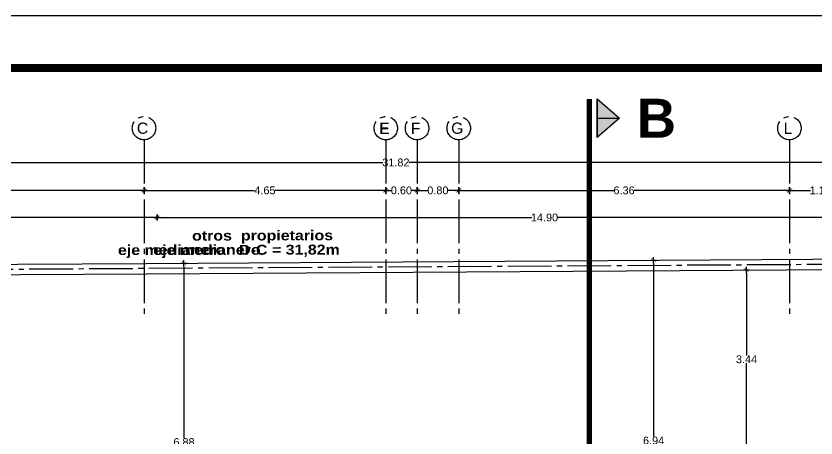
# Model space of a CAD drawing. Header units: millimetres. Extents: x 1217 to 2428, y 234 to 644.
# Drawn here: x 2356.22 to 2371.6, y 436.32 to 444.44 of the extents above; entities that cross this region are included whole.
import ezdxf

# ---------------------------------------------------------------- set-up
doc = ezdxf.new("R2010")
doc.units = ezdxf.units.MM
doc.linetypes.add('ACAD_ISO04W100', pattern=[30, 24, -3, 0, -3])
doc.linetypes.add('DASHDOTX2', pattern=[0.84, 0.4, -0.2, 0.04, -0.2])
doc.layers.get('0').update_dxf_attribs({"lineweight": 5})
for name, color, linetype in [('0.1', 251, 'Continuous'), ('COTAS', 252, 'Continuous'), ('COTAS INTERIORES', 3, 'Continuous'), ('Ejes', 8, 'Continuous'), ('MURO', 5, 'Continuous'), ('Texto', 1, 'Continuous'), ('Textos', 2, 'Continuous')]:
    doc.layers.add(name, color=color, linetype=linetype)
doc.styles.add('DIM000', font='')
doc.styles.add('INTERARQ', font='arial.ttf')
doc.styles.get("Standard").update_dxf_attribs({"font": 'arial.ttf'})
doc.styles.get('DIM000').set_extended_font_data('Arial Black')
doc.dimstyles.new('ESCALA_1-50', dxfattribs={"dimtxt": 0.15, "dimasz": 0.06, "dimexe": 0.18, "dimexo": 0.0625, "dimgap": 0, "dimtad": 0, "dimtih": 1, "dimtoh": 1, "dimzin": 0, "dimdsep": 46, "dimtxsty": 'INTERARQ', "dimblk": 'DIMTICK', "dimcen": 0, "dimse1": 1, "dimse2": 1, "dimclrd": 256, "dimclre": 1, "dimclrt": 2, "dimadec": 0, "dimazin": 0, "dimtfac": 4.5, "dimtofl": 0, "dimtmove": 2, "dimatfit": 3, "dimldrblk": 'DIMTICK', "dimfxl": 1, "dimtolj": 1, "dimtzin": 0, "dimarcsym": 0})

# ---------------------------------------------------------------- blocks, each defined once
blk = doc.blocks.new('DIMTICK')
at = {"color": 1}
for p, q in [((-1, 0), (1, 0)), ((0, 1), (0, -1))]:
    blk.add_line(p, q, dxfattribs=at)
at = {"color": 3, "const_width": 0.141}
blk.add_lwpolyline([(0.71, 0.71), (-0.71, -0.71)], dxfattribs=at)
blk = doc.blocks.new('*D1162')
at = {"layer": 'COTAS', "lineweight": -2, "ltscale": 3, "transparency": 16777216}
for p, q in [((2352.912, 440.562), (2355.697, 440.562)), ((2358.874, 440.562), (2356.088, 440.562))]:
    blk.add_line(p, q, dxfattribs=at)
at = {"layer": 'Defpoints', "color": 0, "ltscale": 3, "transparency": 16777216}
for p in [(2358.934, 440.562), (2358.934, 439.965), (2352.852, 439.814)]:
    blk.add_point(p, dxfattribs=at)
at = {"layer": 'COTAS', "lineweight": -2, "ltscale": 3, "transparency": 16777216, "xscale": 0.06, "yscale": 0.06, "zscale": 0.06, "rotation": 180}
blk.add_blockref('DIMTICK', (2352.852, 440.562), dxfattribs=at)
at = {"layer": 'COTAS', "lineweight": -2, "ltscale": 3, "transparency": 16777216, "xscale": 0.06, "yscale": 0.06, "zscale": 0.06}
blk.add_blockref('DIMTICK', (2358.934, 440.562), dxfattribs=at)
at = {"layer": 'COTAS', "color": 2, "ltscale": 3, "transparency": 16777216, "insert": (2355.893, 440.562), "char_height": 0.15, "attachment_point": 5, "style": 'INTERARQ'}
blk.add_mtext('\\A1;6.08', dxfattribs=at)
blk = doc.blocks.new('*D1163')
at = {"layer": 'COTAS', "lineweight": -2, "ltscale": 3, "transparency": 16777216}
for p, q in [((2358.994, 440.562), (2366.138, 440.562)), ((2373.774, 440.562), (2366.63, 440.562))]:
    blk.add_line(p, q, dxfattribs=at)
at = {"layer": 'Defpoints', "color": 0, "ltscale": 3, "transparency": 16777216}
for p in [(2373.834, 440.562), (2358.934, 439.965, 0), (2373.834, 438.436, 0)]:
    blk.add_point(p, dxfattribs=at)
at = {"layer": 'COTAS', "lineweight": -2, "ltscale": 3, "transparency": 16777216, "xscale": 0.06, "yscale": 0.06, "zscale": 0.06, "rotation": 180}
blk.add_blockref('DIMTICK', (2358.934, 440.562), dxfattribs=at)
at = {"layer": 'COTAS', "lineweight": -2, "ltscale": 3, "transparency": 16777216, "xscale": 0.06, "yscale": 0.06, "zscale": 0.06}
blk.add_blockref('DIMTICK', (2373.834, 440.562), dxfattribs=at)
at = {"layer": 'COTAS', "color": 2, "ltscale": 3, "transparency": 16777216, "insert": (2366.384, 440.562), "char_height": 0.15, "attachment_point": 5, "style": 'INTERARQ'}
blk.add_mtext('\\A1;14.90', dxfattribs=at)
blk = doc.blocks.new('*D1166')
at = {"layer": 'COTAS', "lineweight": -2, "ltscale": 3, "transparency": 16777216}
for p, q in [((2347.781, 441.084), (2352.957, 441.084)), ((2358.624, 441.084), (2353.448, 441.084))]:
    blk.add_line(p, q, dxfattribs=at)
at = {"layer": 'Defpoints', "color": 0, "ltscale": 3, "transparency": 16777216}
for p in [(2358.684, 441.084), (2347.721, 440.004, 0), (2358.684, 440.071, 0)]:
    blk.add_point(p, dxfattribs=at)
at = {"layer": 'COTAS', "lineweight": -2, "ltscale": 3, "transparency": 16777216, "xscale": 0.06, "yscale": 0.06, "zscale": 0.06, "rotation": 180}
blk.add_blockref('DIMTICK', (2347.721, 441.084), dxfattribs=at)
at = {"layer": 'COTAS', "lineweight": -2, "ltscale": 3, "transparency": 16777216, "xscale": 0.06, "yscale": 0.06, "zscale": 0.06}
blk.add_blockref('DIMTICK', (2358.684, 441.084), dxfattribs=at)
at = {"layer": 'COTAS', "color": 2, "ltscale": 3, "transparency": 16777216, "insert": (2353.203, 441.084), "char_height": 0.15, "attachment_point": 5, "style": 'INTERARQ'}
blk.add_mtext('\\A1;10.96', dxfattribs=at)
blk = doc.blocks.new('*D1167')
at = {"layer": 'COTAS', "lineweight": -2, "ltscale": 3, "transparency": 16777216}
for p, q in [((2358.744, 441.084), (2360.81, 441.084)), ((2363.273, 441.084), (2361.207, 441.084))]:
    blk.add_line(p, q, dxfattribs=at)
at = {"layer": 'Defpoints', "color": 0, "ltscale": 3, "transparency": 16777216}
for p in [(2363.333, 441.084), (2363.333, 440.193, 0), (2358.684, 440.071, 0)]:
    blk.add_point(p, dxfattribs=at)
at = {"layer": 'COTAS', "lineweight": -2, "ltscale": 3, "transparency": 16777216, "xscale": 0.06, "yscale": 0.06, "zscale": 0.06, "rotation": 180}
blk.add_blockref('DIMTICK', (2358.684, 441.084), dxfattribs=at)
at = {"layer": 'COTAS', "lineweight": -2, "ltscale": 3, "transparency": 16777216, "xscale": 0.06, "yscale": 0.06, "zscale": 0.06}
blk.add_blockref('DIMTICK', (2363.333, 441.084), dxfattribs=at)
at = {"layer": 'COTAS', "color": 2, "ltscale": 3, "transparency": 16777216, "insert": (2361.008, 441.084), "char_height": 0.15, "attachment_point": 5, "style": 'INTERARQ'}
blk.add_mtext('\\A1;4.65', dxfattribs=at)
blk = doc.blocks.new('*D1168')
at = {"layer": 'COTAS', "lineweight": -2, "ltscale": 3, "transparency": 16777216}
for p, q in [((2363.393, 441.084), (2363.439, 441.084)), ((2363.874, 441.084), (2363.828, 441.084))]:
    blk.add_line(p, q, dxfattribs=at)
at = {"layer": 'Defpoints', "color": 0, "ltscale": 3, "transparency": 16777216}
for p in [(2363.934, 441.084), (2363.333, 440.193, 0), (2363.934, 440.197, 0)]:
    blk.add_point(p, dxfattribs=at)
at = {"layer": 'COTAS', "lineweight": -2, "ltscale": 3, "transparency": 16777216, "xscale": 0.06, "yscale": 0.06, "zscale": 0.06, "rotation": 180}
blk.add_blockref('DIMTICK', (2363.333, 441.084), dxfattribs=at)
at = {"layer": 'COTAS', "lineweight": -2, "ltscale": 3, "transparency": 16777216, "xscale": 0.06, "yscale": 0.06, "zscale": 0.06}
blk.add_blockref('DIMTICK', (2363.934, 441.084), dxfattribs=at)
at = {"layer": 'COTAS', "color": 2, "ltscale": 3, "transparency": 16777216, "insert": (2363.633, 441.084), "char_height": 0.15, "attachment_point": 5, "style": 'INTERARQ'}
blk.add_mtext('\\A1;0.60', dxfattribs=at)
blk = doc.blocks.new('*D1169')
at = {"layer": 'COTAS', "lineweight": -2, "ltscale": 3, "transparency": 16777216}
for p, q in [((2363.994, 441.084), (2364.139, 441.084)), ((2364.675, 441.084), (2364.529, 441.084))]:
    blk.add_line(p, q, dxfattribs=at)
at = {"layer": 'Defpoints', "color": 0, "ltscale": 3, "transparency": 16777216}
for p in [(2364.735, 441.084), (2363.934, 440.197, 0), (2364.735, 440.202, 0)]:
    blk.add_point(p, dxfattribs=at)
at = {"layer": 'COTAS', "lineweight": -2, "ltscale": 3, "transparency": 16777216, "xscale": 0.06, "yscale": 0.06, "zscale": 0.06, "rotation": 180}
blk.add_blockref('DIMTICK', (2363.934, 441.084), dxfattribs=at)
at = {"layer": 'COTAS', "lineweight": -2, "ltscale": 3, "transparency": 16777216, "xscale": 0.06, "yscale": 0.06, "zscale": 0.06}
blk.add_blockref('DIMTICK', (2364.735, 441.084), dxfattribs=at)
at = {"layer": 'COTAS', "color": 2, "ltscale": 3, "transparency": 16777216, "insert": (2364.334, 441.084), "char_height": 0.15, "attachment_point": 5, "style": 'INTERARQ'}
blk.add_mtext('\\A1;0.80', dxfattribs=at)
blk = doc.blocks.new('*D1170')
at = {"layer": 'COTAS', "lineweight": -2, "ltscale": 3, "transparency": 16777216}
for p, q in [((2364.795, 441.084), (2367.719, 441.084)), ((2371.034, 441.084), (2368.109, 441.084))]:
    blk.add_line(p, q, dxfattribs=at)
at = {"layer": 'Defpoints', "color": 0, "ltscale": 3, "transparency": 16777216}
for p in [(2371.094, 441.084), (2371.094, 440.562), (2364.735, 440.202, 0)]:
    blk.add_point(p, dxfattribs=at)
at = {"layer": 'COTAS', "lineweight": -2, "ltscale": 3, "transparency": 16777216, "xscale": 0.06, "yscale": 0.06, "zscale": 0.06, "rotation": 180}
blk.add_blockref('DIMTICK', (2364.735, 441.084), dxfattribs=at)
at = {"layer": 'COTAS', "lineweight": -2, "ltscale": 3, "transparency": 16777216, "xscale": 0.06, "yscale": 0.06, "zscale": 0.06}
blk.add_blockref('DIMTICK', (2371.094, 441.084), dxfattribs=at)
at = {"layer": 'COTAS', "color": 2, "ltscale": 3, "transparency": 16777216, "insert": (2367.914, 441.084), "char_height": 0.15, "attachment_point": 5, "style": 'INTERARQ'}
blk.add_mtext('\\A1;6.36', dxfattribs=at)
blk = doc.blocks.new('*D1171')
at = {"layer": 'COTAS', "lineweight": -2, "ltscale": 3, "transparency": 16777216}
for p, q in [((2371.154, 441.084), (2371.499, 441.084)), ((2372.22, 441.084), (2371.875, 441.084))]:
    blk.add_line(p, q, dxfattribs=at)
at = {"layer": 'Defpoints', "color": 0, "ltscale": 3, "transparency": 16777216}
for p in [(2372.28, 441.084), (2371.094, 440.562), (2372.28, 440.562)]:
    blk.add_point(p, dxfattribs=at)
at = {"layer": 'COTAS', "lineweight": -2, "ltscale": 3, "transparency": 16777216, "xscale": 0.06, "yscale": 0.06, "zscale": 0.06, "rotation": 180}
blk.add_blockref('DIMTICK', (2371.094, 441.084), dxfattribs=at)
at = {"layer": 'COTAS', "lineweight": -2, "ltscale": 3, "transparency": 16777216, "xscale": 0.06, "yscale": 0.06, "zscale": 0.06}
blk.add_blockref('DIMTICK', (2372.28, 441.084), dxfattribs=at)
at = {"layer": 'COTAS', "color": 2, "ltscale": 3, "transparency": 16777216, "insert": (2371.687, 441.084), "char_height": 0.15, "attachment_point": 5, "style": 'INTERARQ'}
blk.add_mtext('\\A1;1.19', dxfattribs=at)
blk = doc.blocks.new('*D1174')
at = {"layer": 'COTAS', "lineweight": -2, "ltscale": 3, "transparency": 16777216}
for p, q in [((2347.678, 441.621), (2363.275, 441.621)), ((2379.376, 441.621), (2363.779, 441.621))]:
    blk.add_line(p, q, dxfattribs=at)
at = {"layer": 'Defpoints', "color": 0, "ltscale": 3, "transparency": 16777216}
for p in [(2379.436, 441.621), (2379.436, 440.296, 0), (2347.618, 440.104, 0)]:
    blk.add_point(p, dxfattribs=at)
at = {"layer": 'COTAS', "lineweight": -2, "ltscale": 3, "transparency": 16777216, "xscale": 0.06, "yscale": 0.06, "zscale": 0.06, "rotation": 180}
blk.add_blockref('DIMTICK', (2347.618, 441.621), dxfattribs=at)
at = {"layer": 'COTAS', "lineweight": -2, "ltscale": 3, "transparency": 16777216, "xscale": 0.06, "yscale": 0.06, "zscale": 0.06}
blk.add_blockref('DIMTICK', (2379.436, 441.621), dxfattribs=at)
at = {"layer": 'COTAS', "color": 2, "ltscale": 3, "transparency": 16777216, "insert": (2363.527, 441.621), "char_height": 0.15, "attachment_point": 5, "style": 'INTERARQ'}
blk.add_mtext('\\A1;31.82', dxfattribs=at)
blk = doc.blocks.new('*D1270')
at = {"layer": 'COTAS INTERIORES', "lineweight": -2, "ltscale": 3, "transparency": 16777216}
for p, q in [((2370.269, 439.494), (2370.269, 437.91)), ((2370.269, 436.173), (2370.269, 437.757))]:
    blk.add_line(p, q, dxfattribs=at)
at = {"layer": 'Defpoints', "color": 0, "ltscale": 3, "transparency": 16777216}
for p in [(2370.269, 439.554), (2370.562, 439.554, 0), (2370.584, 436.113, 0)]:
    blk.add_point(p, dxfattribs=at)
at = {"layer": 'COTAS INTERIORES', "lineweight": -2, "ltscale": 3, "transparency": 16777216, "xscale": 0.06, "yscale": 0.06, "zscale": 0.06}
for p, rotation in [((2370.269, 439.554), 90), ((2370.269, 436.113), 270)]:
    blk.add_blockref('DIMTICK', p, dxfattribs=dict(at, rotation=rotation))
at = {"layer": 'COTAS INTERIORES', "color": 2, "ltscale": 3, "transparency": 16777216, "insert": (2370.269, 437.834), "char_height": 0.15, "attachment_point": 5, "style": 'INTERARQ'}
blk.add_mtext('\\A1;3.44', dxfattribs=at)
blk = doc.blocks.new('*D1764')
at = {"layer": 'COTAS INTERIORES', "lineweight": -2, "ltscale": 3, "transparency": 16777216}
for p, q in [((2359.452, 439.623), (2359.452, 436.318)), ((2359.452, 432.86), (2359.452, 436.165))]:
    blk.add_line(p, q, dxfattribs=at)
at = {"layer": 'Defpoints', "color": 0, "ltscale": 3, "transparency": 16777216}
for p in [(2359.452, 439.683, 0), (2359.452, 439.683), (2359.496, 432.8, 0)]:
    blk.add_point(p, dxfattribs=at)
at = {"layer": 'COTAS INTERIORES', "lineweight": -2, "ltscale": 3, "transparency": 16777216, "xscale": 0.06, "yscale": 0.06, "zscale": 0.06}
for p, rotation in [((2359.452, 439.683), 90), ((2359.452, 432.8), 270)]:
    blk.add_blockref('DIMTICK', p, dxfattribs=dict(at, rotation=rotation))
at = {"layer": 'COTAS INTERIORES', "color": 2, "ltscale": 3, "transparency": 16777216, "insert": (2359.452, 436.241), "char_height": 0.15, "attachment_point": 5, "style": 'INTERARQ'}
blk.add_mtext('\\A1;6.88', dxfattribs=at)
blk = doc.blocks.new('*D1765')
at = {"layer": 'COTAS INTERIORES', "lineweight": -2, "ltscale": 3, "transparency": 16777216}
for p, q in [((2368.482, 439.681), (2368.482, 436.347)), ((2368.482, 432.86), (2368.482, 436.194))]:
    blk.add_line(p, q, dxfattribs=at)
at = {"layer": 'Defpoints', "color": 0, "ltscale": 3, "transparency": 16777216}
for p in [(2368.482, 439.741), (2368.508, 439.741, 0), (2368.481, 432.8, 0)]:
    blk.add_point(p, dxfattribs=at)
at = {"layer": 'COTAS INTERIORES', "lineweight": -2, "ltscale": 3, "transparency": 16777216, "xscale": 0.06, "yscale": 0.06, "zscale": 0.06}
for p, rotation in [((2368.482, 439.741), 90), ((2368.482, 432.8), 270)]:
    blk.add_blockref('DIMTICK', p, dxfattribs=dict(at, rotation=rotation))
at = {"layer": 'COTAS INTERIORES', "color": 2, "ltscale": 3, "transparency": 16777216, "insert": (2368.482, 436.27), "char_height": 0.15, "attachment_point": 5, "style": 'INTERARQ'}
blk.add_mtext('\\A1;6.94', dxfattribs=at)

msp = doc.modelspace()

# ---------------------------------------------------------------- hatches: boundary and pattern name
at = {"layer": '0.1', "ltscale": 3}
h = msp.add_hatch(color=256, dxfattribs=at)
h.dxf.hatch_style = 1
h.paths.add_polyline_path([(2367.82454, 442.47431), (2367.39411, 442.10297), (2367.39411, 442.47431)])
h.paths.add_polyline_path([(2367.82454, 442.47431), (2367.39411, 442.47431), (2367.39411, 442.84566)])

# ---------------------------------------------------------------- linework, layer by layer
at = {"layer": '0.1', "ltscale": 3, "elevation": 0}
msp.add_lwpolyline([(2338.46076, 392.44057), (2428.46076, 392.44057), (2428.46076, 444.44057), (2338.46076, 444.44057)], close=True, dxfattribs=at)
at = {"layer": '0.1', "ltscale": 3, "const_width": 0.15, "elevation": 0}
msp.add_lwpolyline([(2339.46076, 393.44057), (2427.46076, 393.44057), (2427.46076, 443.44057), (2339.46076, 443.44057)], close=True, dxfattribs=at)
at = {"layer": '0.1', "color": 1, "linetype": 'DASHDOTX2', "ltscale": 1.5, "const_width": 0.1, "elevation": 0}
msp.add_lwpolyline([(2367.24802, 433.81176), (2367.24802, 442.84566), (2367.24802, 442.84566)], dxfattribs=at)
at = {"layer": '0.1', "ltscale": 3, "elevation": 0}
msp.add_lwpolyline([(2367.39411, 442.84566), (2367.39411, 442.10297), (2367.39411, 442.47431), (2367.82454, 442.47431), (2367.39411, 442.10297), (2367.39411, 442.84566), (2367.82454, 442.47431)], dxfattribs=at)
at = {"layer": 'Ejes', "linetype": 'ACAD_ISO04W100', "ltscale": 0.035, "elevation": 0}
for points in [[(2358.68359, 442.05671), (2358.68359, 438.6153)], [(2363.33313, 442.05671), (2363.33313, 438.6153)], [(2363.93358, 442.05671), (2363.93358, 438.6153)], [(2364.73453, 442.05671), (2364.73453, 438.6153)], [(2371.09361, 442.05671), (2371.09361, 438.6153)], [(2344.97835, 439.50272), (2382.34027, 439.72869)]]:
    msp.add_lwpolyline(points, dxfattribs=at)
at = {"layer": 'Ejes', "linetype": 'ACAD_ISO04W100', "ltscale": 0.035}
for centre in [(2358.68359, 442.28169, 0), (2358.68359, 442.28168, 0), (2363.33313, 442.28168, 0), (2363.33313, 442.28168, 0), (2363.93359, 442.28168, 0), (2363.93359, 442.28168, 0), (2363.93358, 442.28168, 0), (2363.93358, 442.28168, 0), (2364.73453, 442.28168, 0), (2364.73453, 442.28168, 0), (2364.73453, 442.28168, 0), (2364.73453, 442.28168, 0), (2371.09361, 442.28168, 0)]:
    msp.add_circle(centre, 0.22498, dxfattribs=at)
at = {"layer": 'MURO', "color": 5, "elevation": 0}
for points in [[(2348.01736, 404.09864), (2347.73943, 428.81979), (2347.73715, 429.02204), (2347.61806, 439.61869), (2358.72793, 439.67826), (2379.43592, 439.81113), (2379.82617, 401.52665)], [(2348.01736, 404.09053), (2347.73943, 428.81979), (2347.73715, 429.02204), (2347.61806, 439.61869), (2358.72793, 439.67826), (2379.43592, 439.81113), (2379.82617, 401.52665)], [(2348.21728, 404.09864), (2347.93941, 428.82204), (2347.93714, 429.02429), (2347.82031, 439.41977), (2358.72911, 439.47827), (2358.72911, 439.47827), (2379.23796, 439.60985), (2379.62616, 401.52665)]]:
    msp.add_lwpolyline(points, dxfattribs=at)

# ---------------------------------------------------------------- texts
at = {"layer": 'Ejes', "char_height": 0.216, "width": 0.344369, "attachment_point": 5}
for s, insert in [('C', (2358.65558, 442.27995, 0)), ('C', (2358.65558, 442.27994, 0)), ('E', (2363.30512, 442.27994, 0)), ('F', (2363.30513, 442.27994, 0)), ('F', (2363.90558, 442.27994, 0)), ('G', (2364.70652, 442.27994, 0)), ('L', (2371.0656, 442.27994, 0))]:
    msp.add_mtext(s, dxfattribs=dict(at, insert=insert))
at = {"layer": 'Texto', "insert": (2368.53606, 442.47297, 0), "char_height": 0.75, "width": 2.965897, "attachment_point": 5}
msp.add_mtext('{\\fArial|b1|i0|c0|p34;B}', dxfattribs=at)
at = {"layer": 'Textos', "color": 7, "style": 'DIM000'}
for s, p in [('otros  propietarios', (2359.60762, 440.11665)), ('eje medianero', (2358.18148, 439.84043, 0)), ('eje medianero', (2358.86154, 439.84043)), ('D-C = 31,82m', (2360.51158, 439.84428, 0))]:
    msp.add_text(s, height=0.192, rotation=0.189481, dxfattribs=at).set_placement(p)

# ---------------------------------------------------------------- dimensions: what is measured, and where the dimension line sits
at = {"layer": 'COTAS', "ltscale": 3}
for base, p1, p2, picture, middle in [((2379.43592, 441.62113), (2347.61806, 440.10369, 0), (2379.43592, 440.29613, 0), '*D1174', (2363.52699, 441.62113)), ((2358.68359, 441.08431), (2347.72141, 440.00431, 0), (2358.68359, 440.07062, 0), '*D1166', (2353.2025, 441.08431)), ((2363.33313, 441.08431), (2358.68359, 440.07062, 0), (2363.33313, 440.19281, 0), '*D1167', (2361.00836, 441.08431)), ((2363.93358, 441.08431), (2363.33313, 440.19281, 0), (2363.93358, 440.19666, 0), '*D1168', (2363.63336, 441.08431)), ((2364.73453, 441.08431), (2363.93358, 440.19666, 0), (2364.73453, 440.2018, 0), '*D1169', (2364.33406, 441.08431)), ((2371.09361, 441.08431), (2364.73453, 440.2018, 0), (2371.09361, 440.5622), '*D1170', (2367.91407, 441.08431)), ((2372.27962, 441.08431), (2371.09361, 440.5622), (2372.27962, 440.5622), '*D1171', (2371.68662, 441.08431)), ((2358.93365, 440.5622, 0), (2352.85167, 439.81384, 0), (2358.93365, 439.96458, 0), '*D1162', (2355.89266, 440.5622, 0)), ((2373.83413, 440.5622), (2358.93365, 439.96458, 0), (2373.83413, 438.43581, 0), '*D1163', (2366.38389, 440.5622))]:
    dim = msp.add_linear_dim(base=base, p1=p1, p2=p2, dimstyle='ESCALA_1-50', dxfattribs=at)
    dim.commit()
    dim.dimension.update_dxf_attribs({"geometry": picture, "text_midpoint": middle})
at = {"layer": 'COTAS INTERIORES', "ltscale": 3}
for base, p1, p2, picture, middle in [((2359.45189, 439.68291), (2359.49605, 432.79983, 0), (2359.45189, 439.68291, 0), '*D1764', (2359.45189, 436.24137)), ((2368.48161, 439.74101), (2368.48143, 432.79983, 0), (2368.50783, 439.74101, 0), '*D1765', (2368.48161, 436.27042)), ((2370.26867, 439.55419, 0), (2370.58365, 436.11283, 0), (2370.56157, 439.55419, 0), '*D1270', (2370.26867, 437.83351, 0))]:
    dim = msp.add_linear_dim(base=base, p1=p1, p2=p2, angle=90, dimstyle='ESCALA_1-50', dxfattribs=at)
    dim.commit()
    dim.dimension.update_dxf_attribs({"geometry": picture, "text_midpoint": middle})

doc.saveas('drawing.dxf')
